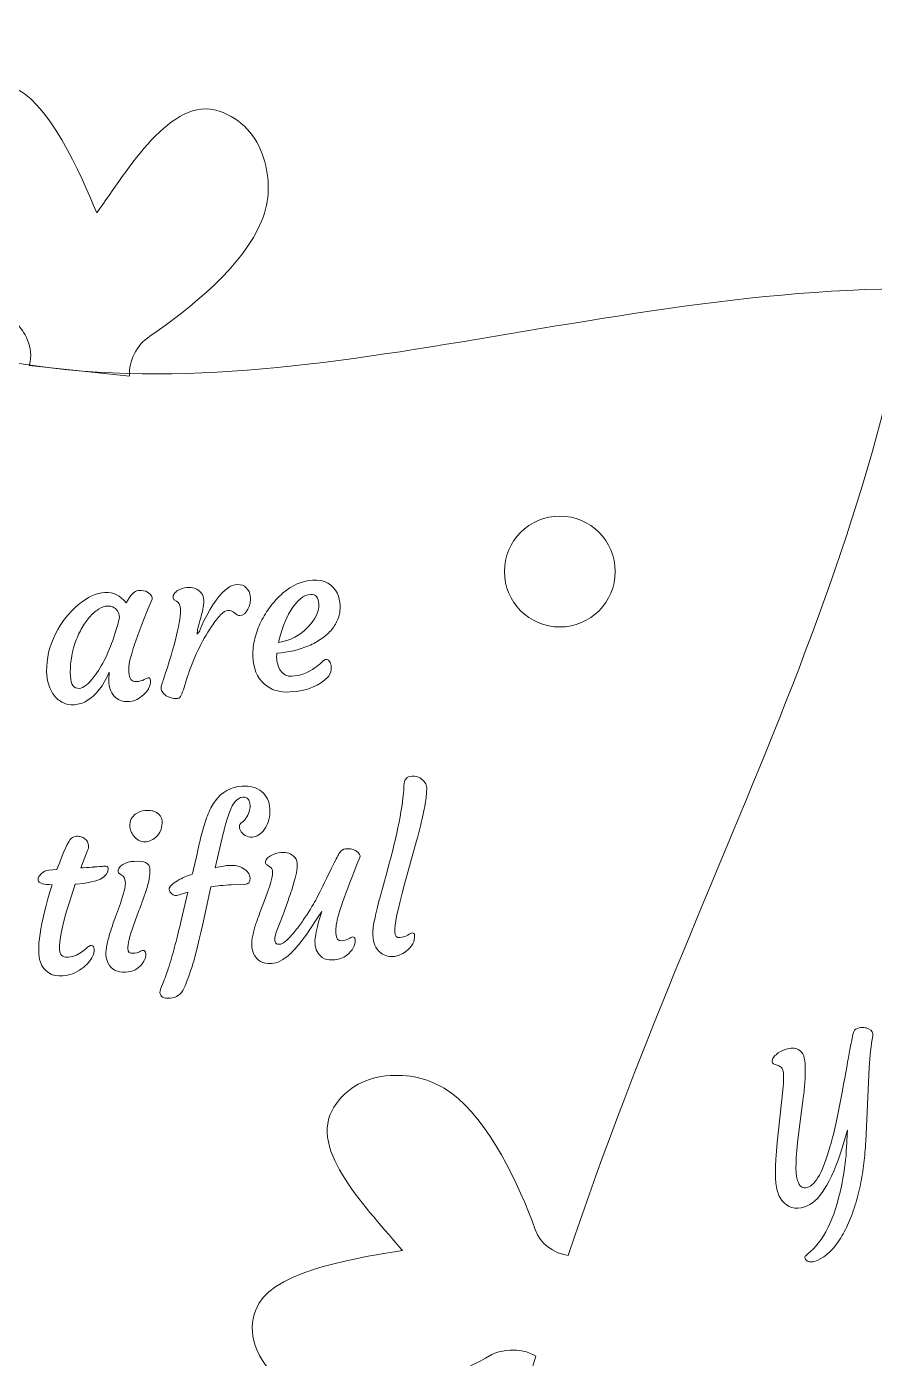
# Model space of a CAD drawing. Header units: inches. Extents: x -160 to 752, y 28 to 782.
# Drawn here: x 233.2 to 319.9, y 255.4 to 391.7 of the extents above; entities that cross this region are included whole.
import ezdxf

# ---------------------------------------------------------------- set-up
doc = ezdxf.new("R2010")
doc.units = ezdxf.units.IN
doc.header["$MEASUREMENT"] = 0
doc.layers.add('_U+0421_U+043B_U+043E_U+0439 1', color=7, linetype='Continuous')

# ---------------------------------------------------------------- blocks, each defined once
blk = doc.blocks.new('block 2')
at = {"layer": '_U+0421_U+043B_U+043E_U+0439 1', "color": 12, "lineweight": 9, "true_color": 0xe30513}
for points, knots in [([(305.09, 27.81), (184.24, 132.09), (55.29, 227.61), (-54.65, 344.61), (-130.38, 432.04), (-160.47, 554.53), (-106.38, 659.79), (-61.65, 746.82), (0.67, 769.94), (55.4, 761.15), (152.47, 745.58), (244.36, 626.03), (305, 559.17), (383.27, 640.56), (469.58, 781.89), (597.36, 753.44), (657.3, 740.1), (700.3, 699.79), (723.45, 645.65), (746.6, 591.54), (751.52, 539.49), (735.49, 482.62), (690.02, 321.27), (429.51, 136.47), (305.09, 27.81), (305.09, 27.81), (305.09, 27.81), (305.09, 27.81)], [0, 0, 0, 0, 1, 1, 1, 2, 2, 2, 3, 3, 3, 4, 4, 4, 5, 5, 5, 6, 6, 6, 7, 7, 7, 8, 8, 8, 9, 9, 9, 9]), ([(-133.18, 526.04), (-108.39, 533.44), (-83.6, 540.85), (-55.47, 535.1), (-54.61, 536.86), (-55.84, 539.06), (-56.24, 539.6), (-58.58, 542.75), (-60.21, 545.86), (-61.91, 548.81), (-64.03, 552.88), (-64.07, 557.88), (-61.02, 561.45), (-58.5, 564.4), (-55.88, 564.72), (-53.85, 563.88), (-50.24, 562.39), (-47.8, 553.8), (-46.76, 549.95), (-43.01, 553.84), (-37.67, 560.89), (-33, 558.62), (-30.8, 557.56), (-29.51, 555.61), (-29.12, 553.31), (-28.72, 551.01), (-29.01, 548.95), (-30.14, 546.9), (-32.48, 542.7), (-38.64, 538.89), (-43.02, 536.7), (-44.43, 535.99), (-45.61, 534.2), (-45.68, 532.6), (-43.53, 531.93), (-41.35, 531.19), (-39.15, 530.35), (-4.07, 517.06), (36.62, 481.68), (67.42, 458.65), (98.21, 435.62), (119.11, 424.94), (144.76, 406.58), (170.42, 388.23), (200.83, 362.19), (232.92, 357.15), (265.02, 352.1), (298.81, 368.05), (336.18, 364.29), (362.16, 361.67), (390.05, 349.49), (418.01, 335.27), (417.56, 333.74), (416.16, 332.58), (414.62, 332.23), (409.84, 331.15), (402.94, 328.94), (399.66, 325.43), (398.06, 323.72), (397.29, 321.79), (397.12, 319.46), (396.95, 317.13), (397.73, 314.93), (399.6, 313.37), (403.59, 310.04), (410.47, 315.6), (415.05, 318.47), (415.14, 314.48), (415.43, 305.55), (418.57, 303.23), (420.34, 301.93), (422.95, 301.61), (426.11, 303.86), (429.94, 306.59), (431.11, 311.46), (430.03, 315.92), (429.09, 319.19), (428.26, 322.6), (426.74, 326.22), (426.48, 326.84), (425.92, 329.01), (427.18, 330.5), (436.29, 325.75), (445.6, 320.79), (454.68, 316.03), (470.92, 307.53), (487.23, 299.46), (503.26, 291.59), (502.8, 290.06), (501.4, 288.89), (499.86, 288.55), (495.08, 287.47), (488.18, 285.26), (484.9, 281.75), (483.3, 280.03), (482.53, 278.11), (482.36, 275.78), (482.19, 273.45), (482.97, 271.25), (484.84, 269.68), (488.83, 266.36), (495.71, 271.91), (500.29, 274.79), (500.38, 270.79), (500.67, 261.87), (503.81, 259.55), (505.58, 258.24), (508.2, 257.93), (511.36, 260.18), (515.18, 262.91), (516.35, 267.77), (515.27, 272.23), (514.33, 275.51), (513.5, 278.92), (511.98, 282.54), (511.72, 283.16), (511.3, 285.41), (512.56, 286.9), (532.97, 276.97), (553.26, 267.38), (573.56, 257.79)], [0, 0, 0, 0, 1, 1, 1, 2, 2, 2, 3, 3, 3, 4, 4, 4, 5, 5, 5, 6, 6, 6, 7, 7, 7, 8, 8, 8, 9, 9, 9, 10, 10, 10, 11, 11, 11, 12, 12, 12, 13, 13, 13, 14, 14, 14, 15, 15, 15, 16, 16, 16, 17, 17, 17, 18, 18, 18, 19, 19, 19, 20, 20, 20, 21, 21, 21, 22, 22, 22, 23, 23, 23, 24, 24, 24, 25, 25, 25, 26, 26, 26, 27, 27, 27, 28, 28, 28, 29, 29, 29, 30, 30, 30, 31, 31, 31, 32, 32, 32, 33, 33, 33, 34, 34, 34, 35, 35, 35, 36, 36, 36, 37, 37, 37, 38, 38, 38, 39, 39, 39, 40, 40, 40, 40]), ([(305, 559.17), (309.08, 537.63), (313.33, 515.82), (316.83, 494.96), (318.78, 494.8), (320.21, 496.52), (320.57, 497.09), (322.64, 500.43), (324.93, 503.09), (327.05, 505.75), (330.05, 509.22), (334.69, 511.09), (339.13, 509.56), (342.8, 508.3), (344.06, 505.99), (344.03, 503.79), (343.97, 499.89), (336.87, 494.46), (333.67, 492.07), (338.67, 490.02), (347.19, 487.64), (346.8, 482.46), (346.61, 480.03), (345.27, 478.12), (343.28, 476.9), (341.28, 475.69), (339.27, 475.2), (336.94, 475.5), (332.18, 476.13), (326.37, 480.47), (322.72, 483.73), (321.54, 484.78), (319.78, 485.25), (318.27, 484.73), (324.35, 446.53), (328.24, 410.82), (325.93, 382.48), (322.31, 337.91), (303.73, 310.91), (288.62, 265.95), (287.04, 266.21), (285.8, 267.11), (285.26, 268.59), (283.6, 273.19), (280.54, 279.76), (276.64, 282.58), (274.74, 283.95), (272.74, 284.48), (270.41, 284.36), (268.07, 284.23), (265.98, 283.18), (264.67, 281.13), (261.87, 276.76), (268.24, 270.62), (271.66, 266.44), (267.71, 265.86), (258.89, 264.45), (256.99, 261.04), (255.91, 259.12), (255.92, 256.49), (258.56, 253.63), (261.74, 250.18), (266.71, 249.63), (271, 251.26), (274.14, 252.6), (277.41, 253.85), (280.82, 255.81), (281.4, 256.14), (283.68, 256.7), (285.32, 255.64), (272.96, 215.04), (263.51, 160.98), (254.5, 104.88), (256.31, 104.14), (258.43, 105.31), (258.94, 105.75), (261.92, 108.31), (264.91, 110.15), (267.74, 112.05), (271.65, 114.45), (276.64, 114.84), (280.41, 112.04), (283.53, 109.73), (284.03, 107.14), (283.33, 105.05), (282.1, 101.35), (273.69, 98.32), (269.92, 97.01), (274.07, 93.54), (281.47, 88.71), (279.54, 83.89), (278.63, 81.63), (276.77, 80.2), (274.5, 79.65), (272.24, 79.09), (270.17, 79.23), (268.04, 80.23), (263.69, 82.27), (259.46, 88.15), (256.97, 92.36), (256.16, 93.72), (254.46, 94.71), (252.86, 94.67), (251.78, 87.84), (250.78, 81.56), (249.7, 74.71)], [0, 0, 0, 0, 1, 1, 1, 2, 2, 2, 3, 3, 3, 4, 4, 4, 5, 5, 5, 6, 6, 6, 7, 7, 7, 8, 8, 8, 9, 9, 9, 10, 10, 10, 11, 11, 11, 12, 12, 12, 13, 13, 13, 14, 14, 14, 15, 15, 15, 16, 16, 16, 17, 17, 17, 18, 18, 18, 19, 19, 19, 20, 20, 20, 21, 21, 21, 22, 22, 22, 23, 23, 23, 24, 24, 24, 25, 25, 25, 26, 26, 26, 27, 27, 27, 28, 28, 28, 29, 29, 29, 30, 30, 30, 31, 31, 31, 32, 32, 32, 33, 33, 33, 34, 34, 34, 35, 35, 35, 35]), ([(243.77, 355.91), (243.77, 355.91), (233.49, 357.02), (233.49, 357.02), (234.12, 358.87), (232.81, 360.68), (232.34, 361.16), (229.61, 363.98), (227.59, 366.85), (225.52, 369.56), (222.89, 373.32), (222.2, 378.27), (224.77, 382.21), (226.89, 385.46), (229.44, 386.12), (231.57, 385.54), (235.33, 384.53), (238.87, 376.33), (240.4, 372.64), (243.62, 376.99), (247.99, 384.67), (252.92, 383.03), (255.23, 382.26), (256.77, 380.49), (257.46, 378.26), (258.15, 376.03), (258.13, 373.96), (257.27, 371.78), (255.49, 367.31), (249.88, 362.73), (245.82, 359.99), (244.51, 359.11), (243.63, 357.51), (243.77, 355.91), (243.77, 355.91), (243.77, 355.91), (243.77, 355.91)], [0, 0, 0, 0, 1, 1, 1, 2, 2, 2, 3, 3, 3, 4, 4, 4, 5, 5, 5, 6, 6, 6, 7, 7, 7, 8, 8, 8, 9, 9, 9, 10, 10, 10, 11, 11, 11, 12, 12, 12, 12]), ([(397.36, 190.7), (385.18, 206.95), (370.87, 211.88), (343.28, 216.13), (315.69, 220.39), (272.7, 212.63), (228.26, 233.19), (183.82, 253.74), (137.92, 302.59), (97.31, 318.95), (72.39, 328.99), (49.28, 326.49), (27.12, 319.57), (26.4, 321), (26.63, 322.81), (27.51, 324.12), (30.25, 328.17), (33.77, 334.51), (33.75, 339.32), (33.74, 341.66), (32.99, 343.59), (31.52, 345.4), (30.04, 347.22), (27.96, 348.29), (25.53, 348.14), (20.35, 347.84), (19.14, 339.07), (17.77, 333.85), (14.97, 336.7), (8.64, 343), (4.77, 342.54), (2.59, 342.28), (0.46, 340.71), (-0.3, 336.91), (-1.21, 332.3), (1.27, 327.96), (5.11, 325.45), (8.03, 323.7), (10.98, 321.79), (14.56, 320.19), (15.18, 319.91), (17.11, 318.35), (17.21, 316.4), (6.73, 312.49), (-3.61, 307.76), (-13.96, 303.04)], [0, 0, 0, 0, 1, 1, 1, 2, 2, 2, 3, 3, 3, 4, 4, 4, 5, 5, 5, 6, 6, 6, 7, 7, 7, 8, 8, 8, 9, 9, 9, 10, 10, 10, 11, 11, 11, 12, 12, 12, 13, 13, 13, 14, 14, 14, 15, 15, 15, 15]), ([(287.77, 341.59), (290.9, 341.59), (293.44, 339.05), (293.44, 335.92), (293.44, 332.79), (290.9, 330.25), (287.77, 330.25), (284.64, 330.25), (282.1, 332.79), (282.1, 335.92), (282.1, 339.05), (284.64, 341.59), (287.77, 341.59), (287.77, 341.59), (287.77, 341.59), (287.77, 341.59)], [0, 0, 0, 0, 1, 1, 1, 2, 2, 2, 3, 3, 3, 4, 4, 4, 5, 5, 5, 5])]:
    blk.add_open_spline(points, degree=3, knots=knots, dxfattribs=at)
at = {"layer": '_U+0421_U+043B_U+043E_U+0439 1', "lineweight": 0}
for points, knots in [([(243.69, 325.61), (243.73, 324.95), (243.98, 324.64), (244.45, 324.66), (244.77, 324.68), (245.04, 324.75), (245.24, 324.86), (245.45, 324.97), (245.59, 325.03), (245.66, 325.04), (245.81, 325.05), (245.89, 324.97), (245.9, 324.81), (245.94, 324.19), (245.64, 323.65), (245.02, 323.16), (244.37, 322.65), (243.68, 322.5), (242.95, 322.69), (242.48, 322.83), (242.11, 323.17), (241.85, 323.7), (241.73, 323.97), (241.66, 324.23), (241.65, 324.45), (241.63, 324.83), (241.64, 325.23), (241.69, 325.64), (241.1, 324.24), (240.32, 323.25), (239.36, 322.68), (238.98, 322.45), (238.57, 322.33), (238.12, 322.3), (237.67, 322.27), (237.28, 322.34), (236.95, 322.51), (236.61, 322.67), (236.32, 322.91), (236.07, 323.22), (235.56, 323.87), (235.3, 324.7), (235.28, 325.72), (235.25, 327), (235.55, 328.28), (236.19, 329.55), (236.78, 330.74), (237.55, 331.72), (238.5, 332.51), (239.46, 333.31), (240.37, 333.73), (241.24, 333.78), (242.11, 333.83), (242.83, 333.48), (243.41, 332.71), (243.86, 333.54), (244.28, 333.96), (244.65, 333.98), (245.06, 334.01), (245.38, 333.95), (245.59, 333.82), (246.01, 333.55), (246.16, 333.31), (246.06, 333.09), (244.47, 329.29), (243.68, 326.93), (243.68, 326.02), (243.68, 325.9), (243.68, 325.76), (243.69, 325.61), (243.69, 325.61), (243.69, 325.61), (243.69, 325.61)], [0, 0, 0, 0, 1, 1, 1, 2, 2, 2, 3, 3, 3, 4, 4, 4, 5, 5, 5, 6, 6, 6, 7, 7, 7, 8, 8, 8, 9, 9, 9, 10, 10, 10, 11, 11, 11, 12, 12, 12, 13, 13, 13, 14, 14, 14, 15, 15, 15, 16, 16, 16, 17, 17, 17, 18, 18, 18, 19, 19, 19, 20, 20, 20, 21, 21, 21, 22, 22, 22, 23, 23, 23, 24, 24, 24, 24]), ([(247.52, 323.22), (247.37, 323.32), (247.24, 323.43), (247.15, 323.56), (247.06, 323.69), (247, 323.8), (246.99, 323.9), (246.98, 324), (246.99, 324.12), (247.03, 324.26), (247.07, 324.4), (247.12, 324.57), (247.19, 324.78), (248.44, 328.48), (249.03, 330.94), (248.96, 332.18), (248.92, 332.52), (248.78, 332.76), (248.56, 332.89), (248.56, 332.89), (248.34, 333.02), (248.34, 333.02), (248.27, 333.07), (248.23, 333.15), (248.22, 333.28), (248.21, 333.41), (248.24, 333.53), (248.33, 333.65), (248.42, 333.77), (248.53, 333.88), (248.68, 333.97), (248.98, 334.16), (249.29, 334.26), (249.62, 334.28), (249.94, 334.3), (250.2, 334.27), (250.39, 334.22), (250.58, 334.15), (250.74, 334.07), (250.88, 333.95), (251.16, 333.71), (251.32, 333.44), (251.34, 333.16), (251.36, 332.87), (251.35, 332.58), (251.29, 332.28), (251.24, 331.98), (251.18, 331.69), (251.1, 331.4), (251.03, 331.11), (250.95, 330.83), (250.87, 330.57), (250.79, 330.31), (250.74, 330.12), (250.72, 329.99), (250.68, 329.74), (250.67, 329.58), (250.68, 329.52), (250.85, 329.68), (250.94, 329.83), (250.97, 329.98), (250.97, 329.98), (251.34, 330.8), (251.34, 330.8), (252.18, 332.54), (253.02, 333.7), (253.88, 334.3), (254.13, 334.47), (254.44, 334.56), (254.8, 334.58), (255.16, 334.6), (255.47, 334.5), (255.7, 334.25), (255.94, 334.01), (256.08, 333.74), (256.1, 333.43), (256.13, 333.12), (256.13, 332.86), (256.08, 332.65), (256.04, 332.45), (255.97, 332.25), (255.87, 332.06), (255.66, 331.65), (255.38, 331.43), (255.05, 331.41), (254.95, 331.4), (254.87, 331.43), (254.78, 331.49), (254.78, 331.49), (254.53, 331.68), (254.53, 331.68), (254.28, 331.88), (254.05, 331.97), (253.83, 331.95), (253.61, 331.94), (253.36, 331.78), (253.06, 331.48), (252.76, 331.17), (252.46, 330.78), (252.15, 330.31), (251.1, 328.74), (250.27, 327), (249.67, 325.1), (249.67, 325.1), (249.27, 323.82), (249.27, 323.82), (249.16, 323.51), (249.07, 323.28), (248.98, 323.14), (248.9, 323), (248.76, 322.93), (248.58, 322.92), (248.4, 322.91), (248.21, 322.93), (248.02, 322.99), (247.84, 323.04), (247.67, 323.12), (247.52, 323.22), (247.52, 323.22), (247.52, 323.22), (247.52, 323.22)], [0, 0, 0, 0, 1, 1, 1, 2, 2, 2, 3, 3, 3, 4, 4, 4, 5, 5, 5, 6, 6, 6, 7, 7, 7, 8, 8, 8, 9, 9, 9, 10, 10, 10, 11, 11, 11, 12, 12, 12, 13, 13, 13, 14, 14, 14, 15, 15, 15, 16, 16, 16, 17, 17, 17, 18, 18, 18, 19, 19, 19, 20, 20, 20, 21, 21, 21, 22, 22, 22, 23, 23, 23, 24, 24, 24, 25, 25, 25, 26, 26, 26, 27, 27, 27, 28, 28, 28, 29, 29, 29, 30, 30, 30, 31, 31, 31, 32, 32, 32, 33, 33, 33, 34, 34, 34, 35, 35, 35, 36, 36, 36, 37, 37, 37, 38, 38, 38, 39, 39, 39, 40, 40, 40, 40]), ([(256.37, 327.27), (256.36, 327.89), (256.43, 328.5), (256.58, 329.08), (256.73, 329.66), (256.93, 330.23), (257.2, 330.78), (257.48, 331.34), (257.8, 331.87), (258.18, 332.36), (258.55, 332.87), (258.97, 333.31), (259.42, 333.7), (260.4, 334.53), (261.42, 334.97), (262.47, 335.04), (263.7, 335.11), (264.54, 334.65), (265.02, 333.66), (265.18, 333.32), (265.27, 332.92), (265.29, 332.45), (265.31, 331.98), (265.25, 331.54), (265.1, 331.13), (264.95, 330.72), (264.73, 330.34), (264.45, 330), (264.16, 329.65), (263.82, 329.34), (263.41, 329.06), (263, 328.77), (262.56, 328.53), (262.08, 328.32), (261.07, 327.9), (260, 327.65), (258.83, 327.56), (258.81, 327.46), (258.8, 327.31), (258.8, 327.11), (258.81, 326.91), (258.84, 326.69), (258.91, 326.44), (258.97, 326.2), (259.07, 325.98), (259.2, 325.79), (259.49, 325.38), (259.88, 325.18), (260.37, 325.21), (261.2, 325.26), (261.99, 325.55), (262.76, 326.09), (263.03, 326.27), (263.24, 326.45), (263.41, 326.64), (263.58, 326.83), (263.73, 326.93), (263.85, 326.93), (263.98, 326.94), (264.1, 326.87), (264.21, 326.72), (264.31, 326.57), (264.37, 326.4), (264.39, 326.2), (264.41, 325.83), (264.32, 325.49), (264.12, 325.2), (263.27, 324.24), (261.94, 323.71), (260.16, 323.6), (259.1, 323.54), (258.23, 323.8), (257.56, 324.4), (256.8, 325.07), (256.4, 326.03), (256.37, 327.27), (256.37, 327.27), (256.37, 327.27), (256.37, 327.27)], [0, 0, 0, 0, 1, 1, 1, 2, 2, 2, 3, 3, 3, 4, 4, 4, 5, 5, 5, 6, 6, 6, 7, 7, 7, 8, 8, 8, 9, 9, 9, 10, 10, 10, 11, 11, 11, 12, 12, 12, 13, 13, 13, 14, 14, 14, 15, 15, 15, 16, 16, 16, 17, 17, 17, 18, 18, 18, 19, 19, 19, 20, 20, 20, 21, 21, 21, 22, 22, 22, 23, 23, 23, 24, 24, 24, 25, 25, 25, 26, 26, 26, 26]), ([(262.31, 333.59), (261.56, 333.55), (260.87, 332.98), (260.23, 331.91), (259.69, 330.98), (259.28, 329.9), (259, 328.66), (260.19, 328.85), (261.2, 329.38), (262.03, 330.26), (262.8, 331.09), (263.16, 331.85), (263.12, 332.57), (263.08, 333.28), (262.81, 333.62), (262.31, 333.59), (262.31, 333.59), (262.31, 333.59), (262.31, 333.59)], [0, 0, 0, 0, 1, 1, 1, 2, 2, 2, 3, 3, 3, 4, 4, 4, 5, 5, 5, 6, 6, 6, 6]), ([(237.71, 325.22), (237.76, 324.35), (238.06, 323.94), (238.62, 323.97), (239.04, 324), (239.54, 324.39), (240.12, 325.14), (240.96, 326.25), (241.68, 327.72), (242.27, 329.55), (242.46, 330.13), (242.61, 330.7), (242.73, 331.27), (242.67, 331.75), (242.44, 332.1), (242.05, 332.31), (241.92, 332.38), (241.72, 332.41), (241.47, 332.39), (241.21, 332.38), (240.92, 332.27), (240.59, 332.06), (240.26, 331.85), (239.94, 331.58), (239.64, 331.23), (239.34, 330.89), (239.07, 330.49), (238.82, 330.03), (238.57, 329.58), (238.35, 329.08), (238.17, 328.55), (237.8, 327.42), (237.65, 326.31), (237.71, 325.22), (237.71, 325.22), (237.71, 325.22), (237.71, 325.22)], [0, 0, 0, 0, 1, 1, 1, 2, 2, 2, 3, 3, 3, 4, 4, 4, 5, 5, 5, 6, 6, 6, 7, 7, 7, 8, 8, 8, 9, 9, 9, 10, 10, 10, 11, 11, 11, 12, 12, 12, 12]), ([(269.34, 297), (269.15, 297.17), (268.99, 297.4), (268.86, 297.69), (268.74, 297.97), (268.66, 298.31), (268.64, 298.69), (268.61, 299.08), (268.67, 299.6), (268.81, 300.25), (268.95, 300.91), (269.13, 301.66), (269.35, 302.5), (269.35, 302.5), (270.1, 305.24), (270.1, 305.24), (271.16, 309.05), (271.74, 311.98), (271.82, 314.03), (271.85, 314.64), (272.13, 314.96), (272.65, 314.99), (272.98, 315.01), (273.26, 314.95), (273.48, 314.8), (273.92, 314.51), (274.14, 314.17), (274.15, 313.78), (274.16, 313.39), (274.12, 312.92), (274.03, 312.36), (273.94, 311.79), (273.82, 311.17), (273.66, 310.51), (273.51, 309.84), (273.32, 309.13), (273.12, 308.38), (273.12, 308.38), (271.89, 303.92), (271.89, 303.92), (271.18, 301.38), (270.85, 299.75), (270.89, 299.03), (270.91, 298.64), (271.08, 298.45), (271.4, 298.47), (271.7, 298.49), (271.97, 298.57), (272.21, 298.71), (272.45, 298.86), (272.61, 298.93), (272.68, 298.94), (272.83, 298.94), (272.91, 298.87), (272.92, 298.72), (272.96, 298.08), (272.66, 297.53), (272.03, 297.06), (271.61, 296.74), (271.22, 296.57), (270.85, 296.55), (270.49, 296.53), (270.2, 296.55), (269.97, 296.62), (269.74, 296.7), (269.53, 296.82), (269.34, 297), (269.34, 297), (269.34, 297), (269.34, 297)], [0, 0, 0, 0, 1, 1, 1, 2, 2, 2, 3, 3, 3, 4, 4, 4, 5, 5, 5, 6, 6, 6, 7, 7, 7, 8, 8, 8, 9, 9, 9, 10, 10, 10, 11, 11, 11, 12, 12, 12, 13, 13, 13, 14, 14, 14, 15, 15, 15, 16, 16, 16, 17, 17, 17, 18, 18, 18, 19, 19, 19, 20, 20, 20, 21, 21, 21, 22, 22, 22, 23, 23, 23, 23]), ([(246.87, 292.86), (246.86, 293.01), (246.96, 293.32), (247.15, 293.78), (247.36, 294.24), (247.57, 294.83), (247.8, 295.54), (248.03, 296.26), (248.24, 297), (248.44, 297.77), (248.64, 298.53), (248.84, 299.36), (249.04, 300.23), (249.04, 300.23), (249.71, 303.13), (249.71, 303.13), (249.71, 303.13), (248.61, 302.76), (248.61, 302.76), (248.33, 302.75), (248.09, 302.88), (247.89, 303.16), (247.85, 303.24), (247.82, 303.33), (247.81, 303.44), (247.81, 303.55), (247.88, 303.68), (248.05, 303.84), (248.21, 303.99), (248.42, 304.15), (248.66, 304.29), (249.15, 304.58), (249.65, 304.81), (250.18, 304.97), (250.18, 304.97), (250.26, 305.28), (250.26, 305.28), (250.41, 305.9), (250.56, 306.54), (250.7, 307.19), (250.84, 307.85), (250.99, 308.5), (251.15, 309.13), (251.31, 309.76), (251.5, 310.36), (251.72, 310.93), (251.94, 311.5), (252.2, 312.01), (252.52, 312.44), (253.21, 313.39), (254.12, 313.9), (255.25, 313.97), (256.08, 314.02), (256.76, 313.83), (257.27, 313.42), (257.78, 313), (258.07, 312.41), (258.11, 311.65), (258.16, 310.86), (257.97, 310.16), (257.55, 309.55), (257.2, 309.05), (256.79, 308.78), (256.32, 308.75), (255.74, 308.72), (255.33, 308.96), (255.09, 309.48), (255.02, 309.61), (254.99, 309.73), (254.99, 309.82), (254.98, 309.98), (255.08, 310.13), (255.28, 310.27), (255.66, 310.6), (255.91, 311.01), (256.04, 311.53), (256.08, 311.69), (256.1, 311.84), (256.09, 312), (256.06, 312.58), (255.81, 312.86), (255.35, 312.84), (254.71, 312.8), (254.18, 312.05), (253.73, 310.59), (253.6, 310.14), (253.47, 309.65), (253.34, 309.12), (253.34, 309.12), (252.53, 305.62), (252.53, 305.62), (253.18, 305.76), (253.65, 305.84), (253.95, 305.86), (254.24, 305.87), (254.51, 305.85), (254.75, 305.8), (254.98, 305.74), (255.19, 305.66), (255.39, 305.55), (255.83, 305.3), (256.06, 304.96), (256.09, 304.55), (256.11, 304.15), (255.92, 303.93), (255.52, 303.9), (255.52, 303.9), (254.14, 303.88), (254.14, 303.88), (253.4, 303.83), (252.71, 303.76), (252.08, 303.66), (252.08, 303.66), (251.38, 300.48), (251.38, 300.48), (250.92, 298.33), (250.54, 296.76), (250.24, 295.77), (249.93, 294.79), (249.63, 293.95), (249.32, 293.27), (249.03, 292.64), (248.56, 292.3), (247.9, 292.26), (247.24, 292.22), (246.89, 292.42), (246.87, 292.86), (246.87, 292.86), (246.87, 292.86), (246.87, 292.86)], [0, 0, 0, 0, 1, 1, 1, 2, 2, 2, 3, 3, 3, 4, 4, 4, 5, 5, 5, 6, 6, 6, 7, 7, 7, 8, 8, 8, 9, 9, 9, 10, 10, 10, 11, 11, 11, 12, 12, 12, 13, 13, 13, 14, 14, 14, 15, 15, 15, 16, 16, 16, 17, 17, 17, 18, 18, 18, 19, 19, 19, 20, 20, 20, 21, 21, 21, 22, 22, 22, 23, 23, 23, 24, 24, 24, 25, 25, 25, 26, 26, 26, 27, 27, 27, 28, 28, 28, 29, 29, 29, 30, 30, 30, 31, 31, 31, 32, 32, 32, 33, 33, 33, 34, 34, 34, 35, 35, 35, 36, 36, 36, 37, 37, 37, 38, 38, 38, 39, 39, 39, 40, 40, 40, 41, 41, 41, 42, 42, 42, 43, 43, 43, 43]), ([(246.64, 308.95), (246.49, 308.78), (246.32, 308.63), (246.13, 308.51), (245.93, 308.4), (245.72, 308.32), (245.51, 308.28), (245.28, 308.24), (245.07, 308.27), (244.87, 308.35), (244.67, 308.43), (244.49, 308.55), (244.33, 308.71), (244, 309.06), (243.83, 309.41), (243.8, 309.78), (243.78, 310.14), (243.83, 310.42), (243.93, 310.61), (244.04, 310.8), (244.18, 310.96), (244.35, 311.09), (244.69, 311.33), (245, 311.46), (245.31, 311.48), (245.62, 311.5), (245.86, 311.49), (246.03, 311.45), (246.2, 311.42), (246.36, 311.36), (246.51, 311.27), (246.87, 311.05), (247.07, 310.77), (247.09, 310.43), (247.11, 310.09), (247.07, 309.8), (246.99, 309.57), (246.91, 309.34), (246.79, 309.13), (246.64, 308.95), (246.64, 308.95), (246.64, 308.95), (246.64, 308.95)], [0, 0, 0, 0, 1, 1, 1, 2, 2, 2, 3, 3, 3, 4, 4, 4, 5, 5, 5, 6, 6, 6, 7, 7, 7, 8, 8, 8, 9, 9, 9, 10, 10, 10, 11, 11, 11, 12, 12, 12, 13, 13, 13, 14, 14, 14, 14]), ([(239.82, 297.66), (240.03, 297.67), (240.14, 297.54), (240.15, 297.25), (240.17, 297.02), (240.11, 296.78), (239.98, 296.55), (239.81, 296.13), (239.44, 295.71), (238.88, 295.3), (238.25, 294.84), (237.6, 294.59), (236.93, 294.55), (235.77, 294.48), (235.01, 294.95), (234.64, 295.97), (234.2, 297.18), (234.6, 299.81), (235.83, 303.88), (235, 303.9), (234.54, 304.02), (234.45, 304.23), (234.43, 304.29), (234.42, 304.36), (234.41, 304.44), (234.41, 304.51), (234.43, 304.6), (234.49, 304.71), (234.56, 304.81), (234.64, 304.91), (234.74, 305.02), (234.98, 305.24), (235.23, 305.36), (235.49, 305.37), (235.49, 305.37), (236.34, 305.42), (236.34, 305.42), (237.01, 307.29), (237.5, 308.35), (237.82, 308.63), (237.97, 308.75), (238.14, 308.82), (238.33, 308.83), (238.53, 308.84), (238.69, 308.83), (238.82, 308.78), (238.96, 308.74), (239.08, 308.67), (239.18, 308.58), (239.42, 308.38), (239.56, 308.15), (239.57, 307.88), (239.58, 307.74), (239.55, 307.57), (239.47, 307.38), (239.47, 307.38), (238.78, 305.6), (238.78, 305.6), (238.78, 305.6), (239.03, 305.62), (239.03, 305.62), (239.48, 305.64), (239.84, 305.67), (240.11, 305.69), (240.11, 305.69), (240.32, 305.7), (240.72, 305.73), (240.86, 305.75), (241.03, 305.76), (241.24, 305.77), (241.44, 305.79), (241.55, 305.72), (241.56, 305.57), (241.61, 304.62), (240.52, 304.08), (238.28, 303.95), (238.28, 303.95), (238.19, 303.94), (238.19, 303.94), (238.19, 303.94), (237.57, 302), (237.57, 302), (236.87, 299.71), (236.56, 298.12), (236.61, 297.22), (236.62, 296.97), (236.69, 296.78), (236.82, 296.64), (236.94, 296.51), (237.16, 296.45), (237.48, 296.47), (237.79, 296.49), (238.08, 296.56), (238.33, 296.68), (238.58, 296.81), (238.8, 296.94), (238.99, 297.09), (239.17, 297.23), (239.33, 297.36), (239.46, 297.48), (239.6, 297.59), (239.72, 297.65), (239.82, 297.66), (239.82, 297.66), (239.82, 297.66), (239.82, 297.66)], [0, 0, 0, 0, 1, 1, 1, 2, 2, 2, 3, 3, 3, 4, 4, 4, 5, 5, 5, 6, 6, 6, 7, 7, 7, 8, 8, 8, 9, 9, 9, 10, 10, 10, 11, 11, 11, 12, 12, 12, 13, 13, 13, 14, 14, 14, 15, 15, 15, 16, 16, 16, 17, 17, 17, 18, 18, 18, 19, 19, 19, 20, 20, 20, 21, 21, 21, 22, 22, 22, 23, 23, 23, 24, 24, 24, 25, 25, 25, 26, 26, 26, 27, 27, 27, 28, 28, 28, 29, 29, 29, 30, 30, 30, 31, 31, 31, 32, 32, 32, 33, 33, 33, 34, 34, 34, 35, 35, 35, 35]), ([(266.56, 298.53), (266.72, 298.54), (266.81, 298.46), (266.82, 298.3), (266.86, 297.67), (266.58, 297.13), (265.99, 296.67), (265.59, 296.37), (265.11, 296.21), (264.55, 296.18), (264.09, 296.15), (263.73, 296.23), (263.47, 296.44), (263.01, 296.8), (262.77, 297.26), (262.73, 297.82), (262.69, 298.53), (262.92, 299.64), (263.43, 301.14), (262.41, 299.58), (261.7, 298.54), (261.28, 298.02), (260.87, 297.5), (260.5, 297.1), (260.19, 296.8), (259.5, 296.17), (258.87, 295.84), (258.28, 295.81), (257.4, 295.75), (256.78, 296.1), (256.44, 296.85), (256.34, 297.09), (256.28, 297.35), (256.26, 297.66), (256.25, 297.96), (256.28, 298.31), (256.36, 298.69), (256.44, 299.07), (256.55, 299.48), (256.69, 299.9), (256.83, 300.32), (256.99, 300.75), (257.16, 301.19), (257.16, 301.19), (257.66, 302.52), (257.66, 302.52), (258.31, 304.22), (258.53, 305.22), (258.32, 305.52), (258.23, 305.65), (258.06, 305.78), (257.81, 305.9), (257.72, 305.95), (257.67, 306.03), (257.66, 306.16), (257.66, 306.28), (257.7, 306.41), (257.8, 306.53), (257.9, 306.65), (258.03, 306.75), (258.19, 306.85), (258.53, 307.04), (258.88, 307.14), (259.23, 307.16), (259.58, 307.18), (259.85, 307.16), (260.04, 307.1), (260.23, 307.03), (260.38, 306.94), (260.5, 306.84), (260.75, 306.61), (260.89, 306.36), (260.9, 306.07), (260.92, 305.78), (260.89, 305.46), (260.82, 305.1), (260.75, 304.74), (260.65, 304.34), (260.52, 303.92), (260.4, 303.49), (260.26, 303.05), (260.1, 302.59), (259.68, 301.4), (259.39, 300.61), (259.24, 300.23), (259.24, 300.23), (258.89, 299.38), (258.89, 299.38), (258.69, 298.87), (258.6, 298.51), (258.61, 298.31), (258.63, 298.11), (258.67, 297.97), (258.73, 297.89), (258.81, 297.81), (258.93, 297.78), (259.09, 297.79), (259.26, 297.8), (259.45, 297.89), (259.67, 298.06), (259.88, 298.23), (260.11, 298.46), (260.36, 298.74), (260.61, 299.02), (260.87, 299.34), (261.14, 299.71), (261.4, 300.08), (261.66, 300.45), (261.92, 300.84), (262.41, 301.61), (262.77, 302.22), (263, 302.68), (264.36, 305.46), (265.09, 306.92), (265.18, 307.05), (265.4, 307.37), (265.62, 307.54), (265.86, 307.55), (266.1, 307.57), (266.31, 307.55), (266.49, 307.51), (266.68, 307.47), (266.84, 307.4), (266.97, 307.3), (267.29, 307.1), (267.4, 306.88), (267.3, 306.65), (265.77, 302.89), (264.96, 300.54), (264.88, 299.59), (264.86, 299.26), (264.85, 299.04), (264.86, 298.92), (264.89, 298.37), (265.07, 298.11), (265.41, 298.13), (265.71, 298.15), (265.96, 298.22), (266.16, 298.34), (266.36, 298.46), (266.49, 298.53), (266.56, 298.53), (266.56, 298.53), (266.56, 298.53), (266.56, 298.53)], [0, 0, 0, 0, 1, 1, 1, 2, 2, 2, 3, 3, 3, 4, 4, 4, 5, 5, 5, 6, 6, 6, 7, 7, 7, 8, 8, 8, 9, 9, 9, 10, 10, 10, 11, 11, 11, 12, 12, 12, 13, 13, 13, 14, 14, 14, 15, 15, 15, 16, 16, 16, 17, 17, 17, 18, 18, 18, 19, 19, 19, 20, 20, 20, 21, 21, 21, 22, 22, 22, 23, 23, 23, 24, 24, 24, 25, 25, 25, 26, 26, 26, 27, 27, 27, 28, 28, 28, 29, 29, 29, 30, 30, 30, 31, 31, 31, 32, 32, 32, 33, 33, 33, 34, 34, 34, 35, 35, 35, 36, 36, 36, 37, 37, 37, 38, 38, 38, 39, 39, 39, 40, 40, 40, 41, 41, 41, 42, 42, 42, 43, 43, 43, 44, 44, 44, 45, 45, 45, 46, 46, 46, 47, 47, 47, 48, 48, 48, 48]), ([(245.12, 297.16), (245.31, 297.17), (245.41, 297.06), (245.43, 296.81), (245.44, 296.49), (245.32, 296.15), (245.04, 295.78), (244.64, 295.25), (244.08, 294.97), (243.35, 294.93), (242.52, 294.88), (241.93, 295.18), (241.58, 295.84), (241.45, 296.07), (241.37, 296.35), (241.35, 296.69), (241.33, 297.03), (241.37, 297.4), (241.46, 297.83), (241.56, 298.25), (241.68, 298.69), (241.83, 299.15), (241.98, 299.62), (242.15, 300.1), (242.32, 300.58), (242.32, 300.58), (242.82, 301.97), (242.82, 301.97), (243.17, 303), (243.34, 303.68), (243.33, 304.01), (243.31, 304.33), (243.26, 304.54), (243.18, 304.64), (243.11, 304.74), (243.03, 304.82), (242.95, 304.87), (242.95, 304.87), (242.72, 305.01), (242.72, 305.01), (242.65, 305.06), (242.61, 305.14), (242.6, 305.27), (242.59, 305.39), (242.63, 305.52), (242.72, 305.64), (242.82, 305.76), (242.93, 305.86), (243.09, 305.96), (243.4, 306.15), (243.78, 306.25), (244.21, 306.27), (245.26, 306.34), (245.81, 306.09), (245.84, 305.54), (245.88, 304.89), (245.75, 304.14), (245.46, 303.3), (245.17, 302.45), (244.93, 301.76), (244.72, 301.23), (244.72, 301.23), (244.16, 299.71), (244.16, 299.71), (243.75, 298.59), (243.56, 297.79), (243.59, 297.31), (243.61, 296.99), (243.77, 296.84), (244.09, 296.86), (244.4, 296.88), (244.63, 296.93), (244.78, 297.02), (244.94, 297.11), (245.05, 297.16), (245.12, 297.16), (245.12, 297.16), (245.12, 297.16), (245.12, 297.16)], [0, 0, 0, 0, 1, 1, 1, 2, 2, 2, 3, 3, 3, 4, 4, 4, 5, 5, 5, 6, 6, 6, 7, 7, 7, 8, 8, 8, 9, 9, 9, 10, 10, 10, 11, 11, 11, 12, 12, 12, 13, 13, 13, 14, 14, 14, 15, 15, 15, 16, 16, 16, 17, 17, 17, 18, 18, 18, 19, 19, 19, 20, 20, 20, 21, 21, 21, 22, 22, 22, 23, 23, 23, 24, 24, 24, 25, 25, 25, 26, 26, 26, 26]), ([(312.09, 273.61), (312.28, 272.99), (312.61, 272.75), (313.08, 272.89), (313.94, 273.16), (314.72, 274.58), (315.43, 277.16), (315.64, 277.92), (315.85, 278.72), (316.04, 279.56), (316.04, 279.56), (316.55, 282.11), (316.55, 282.11), (317.24, 285.94), (317.64, 288.12), (317.76, 288.66), (317.82, 288.94), (317.97, 289.11), (318.21, 289.18), (318.45, 289.26), (318.66, 289.29), (318.85, 289.27), (319.03, 289.25), (319.2, 289.2), (319.35, 289.13), (319.7, 288.96), (319.85, 288.72), (319.79, 288.41), (319.6, 287.43), (319.47, 286.35), (319.4, 285.18), (319.4, 285.18), (319.06, 277.62), (319.06, 277.62), (319.01, 276.85), (318.95, 276.1), (318.86, 275.38), (318.78, 274.65), (318.66, 273.92), (318.51, 273.18), (318.35, 272.44), (318.17, 271.72), (317.95, 271.03), (317.73, 270.33), (317.47, 269.67), (317.19, 269.05), (316.91, 268.42), (316.59, 267.86), (316.25, 267.35), (315.51, 266.29), (314.71, 265.61), (313.82, 265.34), (313.65, 265.29), (313.47, 265.28), (313.29, 265.31), (313.1, 265.33), (312.97, 265.41), (312.89, 265.55), (312.81, 265.68), (312.81, 265.78), (312.87, 265.86), (312.93, 265.94), (313.02, 266.02), (313.13, 266.12), (314.72, 267.34), (315.87, 269.65), (316.57, 273.05), (316.77, 274.05), (316.93, 275.08), (317.04, 276.14), (317.12, 277.48), (317.17, 278.36), (317.19, 278.77), (317.19, 278.77), (316.66, 276.96), (316.66, 276.96), (315.53, 273.37), (314.24, 271.35), (312.81, 270.91), (311.84, 270.61), (311.06, 270.84), (310.48, 271.58), (310.3, 271.82), (310.18, 272.03), (310.12, 272.22), (310.12, 272.22), (310.01, 272.59), (310.01, 272.59), (309.76, 273.38), (309.76, 275.02), (310, 277.51), (310, 277.51), (310.57, 282.86), (310.57, 282.86), (310.67, 283.92), (310.69, 284.56), (310.62, 284.78), (310.55, 285), (310.46, 285.15), (310.35, 285.24), (310.24, 285.32), (310.13, 285.38), (310.01, 285.42), (310.01, 285.42), (309.68, 285.53), (309.68, 285.53), (309.59, 285.56), (309.53, 285.63), (309.49, 285.73), (309.46, 285.83), (309.48, 285.95), (309.55, 286.09), (309.62, 286.23), (309.73, 286.36), (309.88, 286.49), (310.17, 286.74), (310.48, 286.92), (310.81, 287.02), (311.14, 287.13), (311.4, 287.17), (311.6, 287.16), (311.81, 287.14), (311.98, 287.1), (312.13, 287.03), (312.42, 286.89), (312.62, 286.67), (312.71, 286.36), (312.8, 286.06), (312.86, 285.69), (312.87, 285.24), (312.88, 284.8), (312.87, 284.3), (312.83, 283.76), (312.8, 283.22), (312.74, 282.64), (312.67, 282.03), (312.67, 282.03), (312.19, 278.31), (312.19, 278.31), (311.88, 275.94), (311.84, 274.42), (312.04, 273.75), (312.04, 273.75), (312.09, 273.61), (312.09, 273.61), (312.09, 273.61), (312.09, 273.61), (312.09, 273.61)], [0, 0, 0, 0, 1, 1, 1, 2, 2, 2, 3, 3, 3, 4, 4, 4, 5, 5, 5, 6, 6, 6, 7, 7, 7, 8, 8, 8, 9, 9, 9, 10, 10, 10, 11, 11, 11, 12, 12, 12, 13, 13, 13, 14, 14, 14, 15, 15, 15, 16, 16, 16, 17, 17, 17, 18, 18, 18, 19, 19, 19, 20, 20, 20, 21, 21, 21, 22, 22, 22, 23, 23, 23, 24, 24, 24, 25, 25, 25, 26, 26, 26, 27, 27, 27, 28, 28, 28, 29, 29, 29, 30, 30, 30, 31, 31, 31, 32, 32, 32, 33, 33, 33, 34, 34, 34, 35, 35, 35, 36, 36, 36, 37, 37, 37, 38, 38, 38, 39, 39, 39, 40, 40, 40, 41, 41, 41, 42, 42, 42, 43, 43, 43, 44, 44, 44, 45, 45, 45, 46, 46, 46, 47, 47, 47, 48, 48, 48, 49, 49, 49, 49])]:
    blk.add_open_spline(points, degree=3, knots=knots, dxfattribs=at)

msp = doc.modelspace()

# ---------------------------------------------------------------- block references
at = {"layer": '_U+0421_U+043B_U+043E_U+0439 1'}
msp.add_blockref('block 2', (0, 0), dxfattribs=at)

doc.saveas('drawing.dxf')
